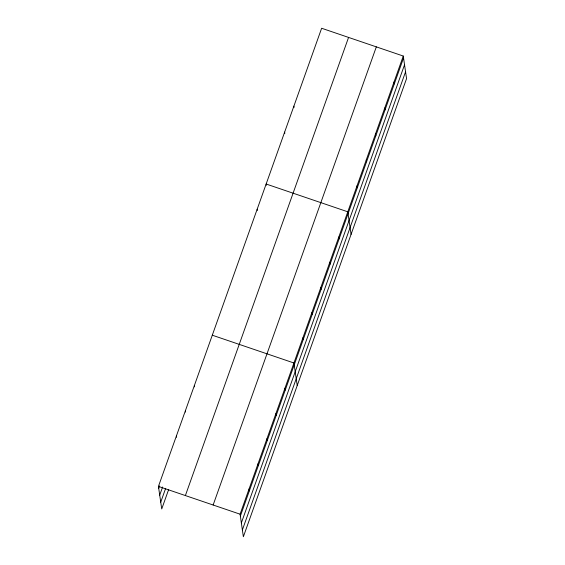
<?xml version="1.0" encoding="UTF-8"?>
<svg xmlns="http://www.w3.org/2000/svg" width="565" height="565" viewBox="0 0 565 565"><rect width="100%" height="100%" fill="white"/><g stroke="black" fill="none" stroke-linecap="round" stroke-linejoin="round"><path stroke-width="0.85" d="M168.681 489.452L161.731 508.959L158.44 486.394L321.633 28.25L403.269 56.041L406.56 78.606L243.367 536.75L240.076 514.185L403.269 56.041M158.723 488.315L159.591 485.872M159.711 495.124L162.607 487.002M160.735 502.151L165.658 488.33M185.384 495.562L348.57 37.417M213.139 505.011L376.325 46.867M240.358 516.099L403.551 57.955M241.354 522.915L404.54 64.77M242.378 529.935L405.564 71.79M212.292 335.207L293.927 362.991L297.225 385.563M158.44 486.394L240.076 514.185M394.017 82.003L394.299 83.917M384.772 107.964L385.055 109.878M375.527 133.926L375.803 135.84M366.275 159.888L366.558 161.802M357.031 185.843L357.313 187.764M351.077 234.376L347.786 211.804L266.143 184.021L266.334 185.299M338.809 237.003L339.085 238.924M329.833 262.202L330.115 264.123M320.856 287.401L321.139 289.322M293.885 106.135L294.075 107.414M311.88 312.6L312.163 314.521M284.64 132.097L284.831 133.375M302.904 337.799L303.186 339.713M284.958 388.19L285.233 390.111M257.167 209.22L257.358 210.498M275.981 413.389L276.257 415.31M267.005 438.588L267.28 440.509M258.028 463.787L258.311 465.708M249.052 488.986L249.335 490.9M194.339 385.605L194.53 386.884M185.369 410.797L185.553 412.083M176.393 435.996L176.577 437.275"/></g></svg>
